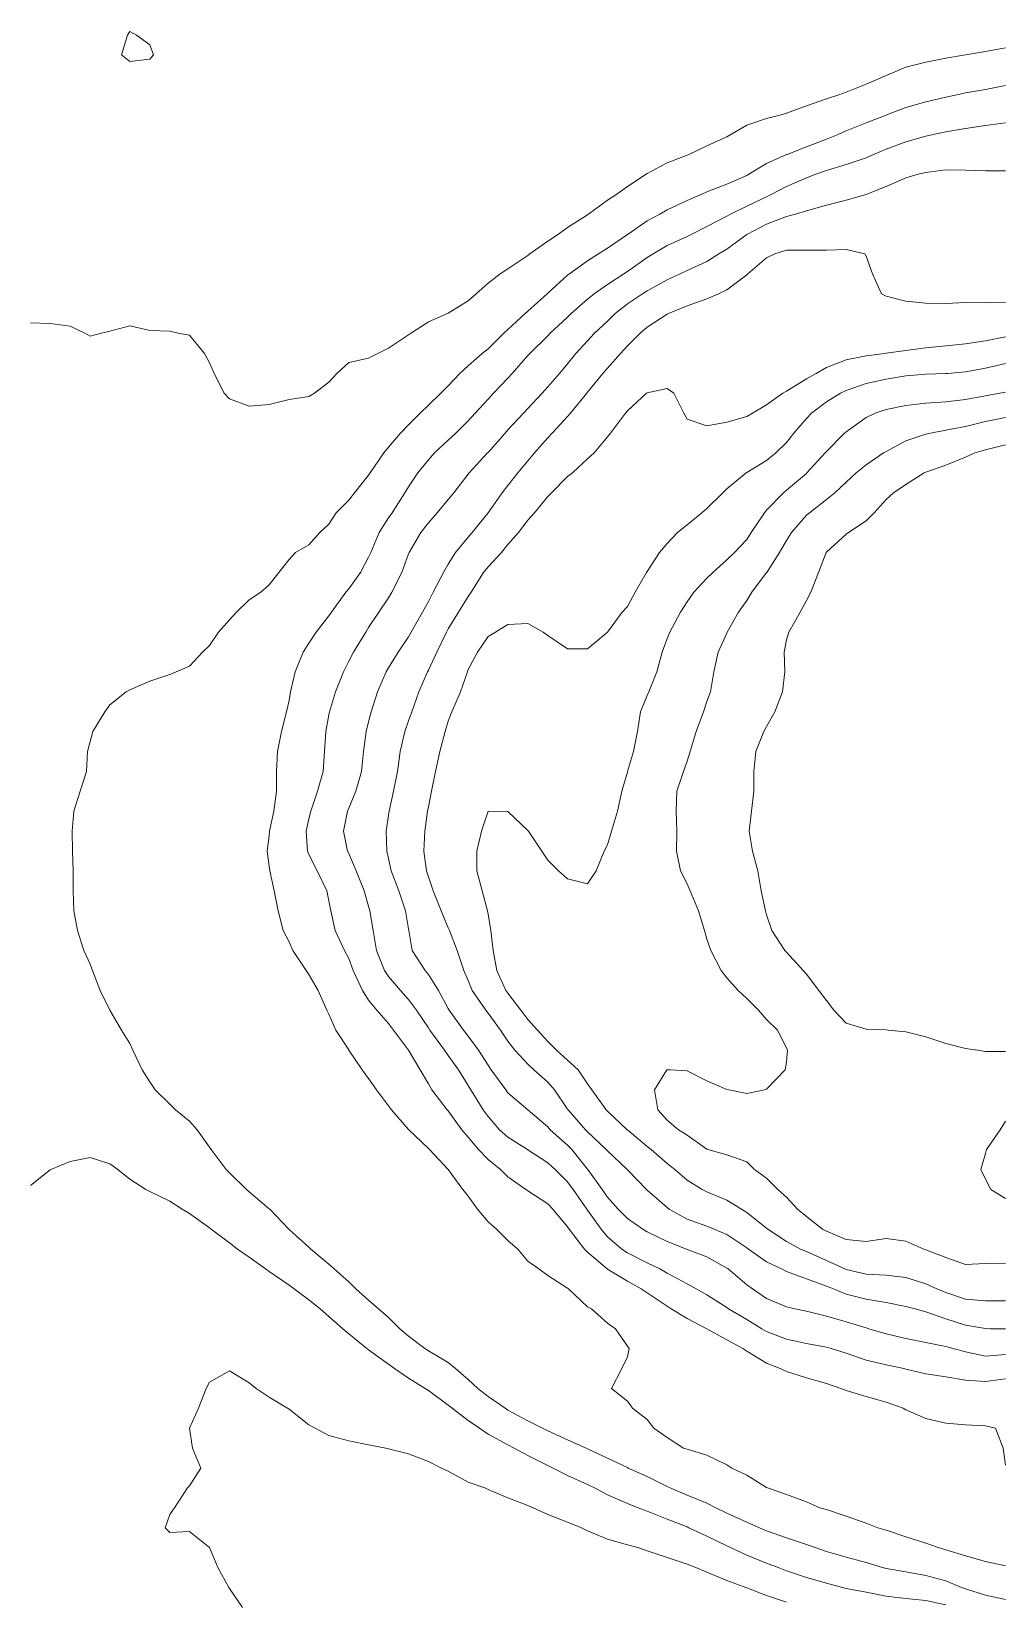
# Model space of a CAD drawing. Header units: centimetres. Extents: x 0 to 642158, y -847 to 649707.
# Drawn here: x 616511.78 to 616536.2, y 621114.42 to 621153.84 of the extents above; entities that cross this region are included whole.
import ezdxf

# ---------------------------------------------------------------- set-up
doc = ezdxf.new("R2010")
doc.units = ezdxf.units.CM
doc.header["$MEASUREMENT"] = 0
doc.layers.add('WAL_topographie 0.5', color=253, linetype='Continuous', lineweight=20)

msp = doc.modelspace()

# ---------------------------------------------------------------- linework, layer by layer
at = {"layer": 'WAL_topographie 0.5'}
for points in [[(616514.841, 621153.25), (616514.75, 621153.139), (616514.25, 621153.083), (616514.036, 621153.25), (616514.191, 621153.75), (616514.25, 621153.841), (616514.417, 621153.75), (616514.75, 621153.5), (616514.841, 621153.25)], [(616511.75, 621146.516), (616512.25, 621146.5), (616512.75, 621146.434), (616513.139, 621146.25), (616513.25, 621146.187), (616513.5, 621146.25), (616513.75, 621146.309), (616514.25, 621146.44), (616514.75, 621146.329), (616515.25, 621146.306), (616515.5, 621146.25), (616515.75, 621146.213), (616516.129, 621145.75), (616516.25, 621145.515), (616516.365, 621145.25), (616516.617, 621144.75), (616516.75, 621144.612), (616517.25, 621144.426), (616517.75, 621144.471), (616518.25, 621144.596), (616518.75, 621144.671), (616518.891, 621144.75), (616519.25, 621145.031), (616519.454, 621145.25), (616519.75, 621145.521), (616520.25, 621145.629), (616520.48, 621145.75), (616520.75, 621145.882), (616521.25, 621146.217), (616521.299, 621146.25), (616521.75, 621146.547), (616522.231, 621146.75), (616522.25, 621146.76), (616522.75, 621147.074), (616522.951, 621147.25), (616523.25, 621147.518), (616523.553, 621147.75), (616523.75, 621147.876), (616524.25, 621148.211), (616524.303, 621148.25), (616524.75, 621148.574), (616525.021, 621148.75), (616525.25, 621148.917), (616525.75, 621149.235), (616525.775, 621149.25), (616526.25, 621149.604), (616526.487, 621149.75), (616526.75, 621149.946), (616527.223, 621150.25), (616527.25, 621150.269), (616527.75, 621150.537), (616528.25, 621150.733), (616528.297, 621150.75), (616528.75, 621150.966), (616529.25, 621151.195), (616529.349, 621151.25), (616529.75, 621151.485), (616530.25, 621151.653), (616530.649, 621151.75), (616530.75, 621151.783), (616531.25, 621151.974), (616531.75, 621152.15), (616532.06, 621152.25), (616532.25, 621152.318), (616532.75, 621152.514), (616533.25, 621152.733), (616533.294, 621152.75), (616533.75, 621152.943), (616534.25, 621153.067), (616534.75, 621153.166), (616535.243, 621153.25), (616535.25, 621153.251), (616535.75, 621153.339), (616536.25, 621153.427)], [(616536.25, 621114.447), (616535.75, 621114.558), (616535.25, 621114.717), (616535.15, 621114.75), (616534.75, 621114.912), (616534.25, 621115.054), (616533.75, 621115.139), (616533.25, 621115.227), (616533.157, 621115.25), (616532.75, 621115.375), (616532.25, 621115.513), (616531.75, 621115.656), (616531.471, 621115.75), (616531.25, 621115.827), (616530.75, 621115.997), (616530.25, 621116.176), (616530.069, 621116.25), (616529.75, 621116.391), (616529.25, 621116.619), (616528.971, 621116.75), (616528.75, 621116.865), (616528.25, 621117.071), (616527.825, 621117.25), (616527.75, 621117.284), (616527.25, 621117.54), (616526.772, 621117.75), (616526.75, 621117.761), (616526.25, 621117.997), (616525.75, 621118.233), (616525.712, 621118.25), (616525.25, 621118.462), (616524.75, 621118.688), (616524.622, 621118.75), (616524.25, 621118.937), (616523.75, 621119.204), (616523.676, 621119.25), (616523.25, 621119.551), (616522.995, 621119.75), (616522.75, 621119.977), (616522.43, 621120.25), (616522.25, 621120.397), (616521.75, 621120.691), (616521.663, 621120.75), (616521.25, 621121.062), (616521.033, 621121.25), (616520.75, 621121.533), (616520.494, 621121.75), (616520.25, 621121.968), (616519.925, 621122.25), (616519.75, 621122.425), (616519.383, 621122.75), (616519.25, 621122.873), (616518.797, 621123.25), (616518.75, 621123.297), (616518.25, 621123.744), (616518.244, 621123.75), (616517.766, 621124.25), (616517.75, 621124.264), (616517.25, 621124.691), (616517.184, 621124.75), (616516.75, 621125.165), (616516.672, 621125.25), (616516.29, 621125.75), (616516.25, 621125.809), (616515.943, 621126.25), (616515.75, 621126.462), (616515.4, 621126.75), (616515.25, 621126.887), (616514.884, 621127.25), (616514.75, 621127.448), (616514.558, 621127.75), (616514.326, 621128.25), (616514.25, 621128.417), (616514.043, 621128.75), (616513.75, 621129.25), (616513.75, 621129.25), (616513.504, 621129.75), (616513.314, 621130.25), (616513.25, 621130.411), (616513.096, 621130.75), (616512.93, 621131.25), (616512.838, 621131.75), (616512.821, 621132.25), (616512.825, 621132.75), (616512.809, 621133.25), (616512.801, 621133.75), (616512.844, 621134.25), (616513, 621134.75), (616513.156, 621135.25), (616513.183, 621135.75), (616513.25, 621136), (616513.323, 621136.25), (616513.622, 621136.75), (616513.75, 621136.926), (616514.157, 621137.25), (616514.25, 621137.299), (616514.75, 621137.52), (616515.25, 621137.685), (616515.417, 621137.75), (616515.75, 621137.893), (616516.076, 621138.25), (616516.25, 621138.41), (616516.474, 621138.75), (616516.75, 621139.054), (616516.925, 621139.25), (616517.25, 621139.559), (616517.537, 621139.75), (616517.75, 621139.939), (616517.997, 621140.25), (616518.25, 621140.575), (616518.412, 621140.75), (616518.75, 621140.94), (616519.027, 621141.25), (616519.25, 621141.465), (616519.436, 621141.75), (616519.75, 621142.067), (616519.896, 621142.25), (616520.25, 621142.696), (616520.284, 621142.75), (616520.628, 621143.25), (616520.75, 621143.393), (616521.054, 621143.75), (616521.25, 621143.957), (616521.547, 621144.25), (616521.75, 621144.447), (616522.066, 621144.75), (616522.25, 621144.939), (616522.542, 621145.25), (616522.75, 621145.438), (616523.103, 621145.75), (616523.25, 621145.87), (616523.641, 621146.25), (616523.75, 621146.352), (616524.179, 621146.75), (616524.25, 621146.814), (616524.735, 621147.25), (616524.75, 621147.263), (616525.25, 621147.713), (616525.297, 621147.75), (616525.75, 621148.081), (616526.026, 621148.25), (616526.25, 621148.394), (616526.75, 621148.736), (616526.769, 621148.75), (616527.25, 621149.08), (616527.566, 621149.25), (616527.75, 621149.354), (616528.25, 621149.593), (616528.619, 621149.75), (616528.75, 621149.807), (616529.25, 621150.007), (616529.75, 621150.224), (616529.8, 621150.25), (616530.25, 621150.519), (616530.75, 621150.744), (616530.766, 621150.75), (616531.25, 621150.939), (616531.75, 621151.131), (616532.05, 621151.25), (616532.25, 621151.339), (616532.75, 621151.541), (616533.25, 621151.738), (616533.283, 621151.75), (616533.75, 621151.931), (616534.25, 621152.075), (616534.75, 621152.192), (616535.033, 621152.25), (616535.25, 621152.295), (616535.75, 621152.385), (616536.25, 621152.479)], [(616536.25, 621115.289), (616535.75, 621115.399), (616535.25, 621115.545), (616534.75, 621115.693), (616534.56, 621115.75), (616534.25, 621115.866), (616533.75, 621116.023), (616533.25, 621116.188), (616533.048, 621116.25), (616532.75, 621116.367), (616532.25, 621116.541), (616531.75, 621116.704), (616531.59, 621116.75), (616531.25, 621116.897), (616530.75, 621117.081), (616530.272, 621117.25), (616530.25, 621117.262), (616529.75, 621117.568), (616529.375, 621117.75), (616529.25, 621117.833), (616528.75, 621118.072), (616528.25, 621118.221), (616528.162, 621118.25), (616527.75, 621118.521), (616527.415, 621118.75), (616527.25, 621118.973), (616526.883, 621119.25), (616526.75, 621119.431), (616526.354, 621119.75), (616526.61, 621120.25), (616526.75, 621120.542), (616526.798, 621120.75), (616526.75, 621120.813), (616526.453, 621121.25), (616526.25, 621121.388), (616525.851, 621121.75), (616525.75, 621121.803), (616525.275, 621122.25), (616525.25, 621122.269), (616524.75, 621122.589), (616524.522, 621122.75), (616524.25, 621122.943), (616524, 621123.25), (616523.75, 621123.465), (616523.465, 621123.75), (616523.25, 621123.938), (616522.987, 621124.25), (616522.75, 621124.583), (616522.619, 621124.75), (616522.25, 621125.246), (616522.247, 621125.25), (616521.779, 621125.75), (616521.75, 621125.78), (616521.257, 621126.25), (616521.25, 621126.257), (616520.821, 621126.75), (616520.75, 621126.85), (616520.447, 621127.25), (616520.25, 621127.533), (616520.084, 621127.75), (616519.752, 621128.25), (616519.75, 621128.253), (616519.424, 621128.75), (616519.25, 621129.155), (616519.201, 621129.25), (616518.98, 621129.75), (616518.75, 621130.147), (616518.683, 621130.25), (616518.343, 621130.75), (616518.25, 621130.969), (616518.101, 621131.25), (616517.977, 621131.75), (616517.874, 621132.25), (616517.764, 621132.75), (616517.75, 621132.868), (616517.702, 621133.25), (616517.75, 621133.632), (616517.761, 621133.75), (616517.868, 621134.25), (616517.936, 621134.75), (616517.937, 621135.25), (616517.962, 621135.75), (616518.062, 621136.25), (616518.188, 621136.75), (616518.25, 621137.03), (616518.288, 621137.25), (616518.401, 621137.75), (616518.603, 621138.25), (616518.75, 621138.47), (616518.93, 621138.75), (616519.25, 621139.157), (616519.314, 621139.25), (616519.679, 621139.75), (616519.75, 621139.839), (616520.044, 621140.25), (616520.25, 621140.634), (616520.302, 621140.75), (616520.514, 621141.25), (616520.75, 621141.617), (616520.837, 621141.75), (616521.16, 621142.25), (616521.25, 621142.396), (616521.486, 621142.75), (616521.75, 621143.076), (616521.906, 621143.25), (616522.25, 621143.569), (616522.442, 621143.75), (616522.75, 621144.054), (616522.929, 621144.25), (616523.25, 621144.605), (616523.389, 621144.75), (616523.75, 621145.126), (616523.859, 621145.25), (616524.25, 621145.696), (616524.298, 621145.75), (616524.75, 621146.196), (616524.801, 621146.25), (616525.25, 621146.665), (616525.34, 621146.75), (616525.75, 621147.116), (616525.915, 621147.25), (616526.25, 621147.486), (616526.662, 621147.75), (616526.75, 621147.807), (616527.25, 621148.159), (616527.399, 621148.25), (616527.75, 621148.458), (616528.25, 621148.689), (616528.37, 621148.75), (616528.75, 621148.941), (616529.25, 621149.2), (616529.343, 621149.25), (616529.75, 621149.449), (616530.25, 621149.688), (616530.383, 621149.75), (616530.75, 621149.945), (616531.25, 621150.162), (616531.482, 621150.25), (616531.75, 621150.346), (616532.25, 621150.498), (616532.75, 621150.667), (616532.932, 621150.75), (616533.25, 621150.885), (616533.75, 621151.067), (616534.25, 621151.209), (616534.434, 621151.25), (616534.75, 621151.319), (616535.25, 621151.401), (616535.75, 621151.479), (616536.25, 621151.545)], [(616536.25, 621117.821), (616536.19, 621118.25), (616536, 621118.75), (616535.75, 621118.808), (616535.25, 621118.838), (616534.75, 621118.876), (616534.25, 621118.996), (616533.75, 621119.213), (616533.682, 621119.25), (616533.25, 621119.404), (616532.75, 621119.544), (616532.25, 621119.695), (616532.118, 621119.75), (616531.75, 621119.87), (616531.25, 621120.015), (616530.75, 621120.171), (616530.59, 621120.25), (616530.25, 621120.381), (616529.75, 621120.686), (616529.655, 621120.75), (616529.25, 621120.971), (616528.75, 621121.249), (616528.748, 621121.25), (616528.25, 621121.503), (616527.853, 621121.75), (616527.75, 621121.814), (616527.25, 621122.148), (616527.097, 621122.25), (616526.75, 621122.443), (616526.25, 621122.746), (616526.244, 621122.75), (616525.75, 621123.176), (616525.672, 621123.25), (616525.289, 621123.75), (616525.25, 621123.811), (616524.881, 621124.25), (616524.75, 621124.386), (616524.25, 621124.716), (616524.202, 621124.75), (616523.75, 621125.064), (616523.562, 621125.25), (616523.25, 621125.502), (616523.011, 621125.75), (616522.75, 621126.06), (616522.594, 621126.25), (616522.25, 621126.722), (616522.223, 621126.75), (616521.835, 621127.25), (616521.75, 621127.402), (616521.54, 621127.75), (616521.25, 621128.245), (616521.247, 621128.25), (616520.877, 621128.75), (616520.75, 621128.914), (616520.458, 621129.25), (616520.25, 621129.504), (616520.099, 621129.75), (616519.864, 621130.25), (616519.75, 621130.55), (616519.64, 621130.75), (616519.412, 621131.25), (616519.298, 621131.75), (616519.25, 621132.003), (616519.2, 621132.25), (616518.955, 621132.75), (616518.75, 621133.164), (616518.712, 621133.25), (616518.676, 621133.75), (616518.75, 621134.062), (616518.795, 621134.25), (616518.968, 621134.75), (616519.104, 621135.25), (616519.144, 621135.75), (616519.172, 621136.25), (616519.25, 621136.671), (616519.266, 621136.75), (616519.417, 621137.25), (616519.615, 621137.75), (616519.75, 621138.016), (616519.869, 621138.25), (616520.177, 621138.75), (616520.25, 621138.863), (616520.506, 621139.25), (616520.75, 621139.61), (616520.836, 621139.75), (616521.081, 621140.25), (616521.25, 621140.715), (616521.264, 621140.75), (616521.562, 621141.25), (616521.75, 621141.497), (616521.972, 621141.75), (616522.25, 621142.083), (616522.389, 621142.25), (616522.75, 621142.714), (616522.778, 621142.75), (616523.239, 621143.25), (616523.25, 621143.262), (616523.679, 621143.75), (616523.75, 621143.828), (616524.138, 621144.25), (616524.25, 621144.368), (616524.608, 621144.75), (616524.75, 621144.908), (616525.047, 621145.25), (616525.25, 621145.492), (616525.457, 621145.75), (616525.75, 621146.07), (616525.918, 621146.25), (616526.25, 621146.562), (616526.444, 621146.75), (616526.75, 621146.994), (616527.129, 621147.25), (616527.25, 621147.326), (616527.75, 621147.598), (616528.078, 621147.75), (616528.25, 621147.831), (616528.75, 621148.064), (616529.05, 621148.25), (616529.25, 621148.37), (616529.75, 621148.737), (616529.77, 621148.75), (616530.25, 621149), (616530.75, 621149.189), (616530.971, 621149.25), (616531.25, 621149.337), (616531.75, 621149.473), (616532.25, 621149.603), (616532.75, 621149.742), (616532.769, 621149.75), (616533.25, 621149.943), (616533.75, 621150.16), (616534.057, 621150.25), (616534.25, 621150.3), (616534.75, 621150.366), (616535.25, 621150.358), (616535.75, 621150.34), (616536.25, 621150.342)], [(616536.25, 621119.993), (616535.75, 621119.92), (616535.25, 621119.958), (616534.75, 621120.042), (616534.25, 621120.114), (616533.75, 621120.237), (616533.697, 621120.25), (616533.25, 621120.345), (616532.75, 621120.462), (616532.25, 621120.639), (616531.874, 621120.75), (616531.75, 621120.783), (616531.25, 621120.876), (616530.75, 621120.984), (616530.25, 621121.18), (616530.131, 621121.25), (616529.75, 621121.481), (616529.294, 621121.75), (616529.25, 621121.782), (616528.75, 621122.098), (616528.476, 621122.25), (616528.25, 621122.376), (616527.75, 621122.647), (616527.565, 621122.75), (616527.25, 621122.907), (616526.75, 621123.158), (616526.615, 621123.25), (616526.25, 621123.561), (616526.088, 621123.75), (616525.75, 621124.227), (616525.735, 621124.25), (616525.385, 621124.75), (616525.25, 621124.937), (616524.933, 621125.25), (616524.75, 621125.418), (616524.25, 621125.745), (616524.243, 621125.75), (616523.75, 621126.064), (616523.54, 621126.25), (616523.25, 621126.579), (616523.131, 621126.75), (616522.819, 621127.25), (616522.75, 621127.363), (616522.505, 621127.75), (616522.25, 621128.116), (616522.158, 621128.25), (616521.786, 621128.75), (616521.75, 621128.805), (616521.449, 621129.25), (616521.25, 621129.523), (616521.052, 621129.75), (616520.75, 621130.098), (616520.644, 621130.25), (616520.45, 621130.75), (616520.364, 621131.25), (616520.282, 621131.75), (616520.25, 621131.862), (616520.136, 621132.25), (616519.938, 621132.75), (616519.75, 621133.188), (616519.72, 621133.25), (616519.618, 621133.75), (616519.719, 621134.25), (616519.75, 621134.324), (616519.929, 621134.75), (616520.069, 621135.25), (616520.121, 621135.75), (616520.191, 621136.25), (616520.25, 621136.492), (616520.311, 621136.75), (616520.473, 621137.25), (616520.693, 621137.75), (616520.75, 621137.85), (616520.989, 621138.25), (616521.25, 621138.63), (616521.321, 621138.75), (616521.602, 621139.25), (616521.75, 621139.522), (616521.872, 621139.75), (616522.13, 621140.25), (616522.25, 621140.458), (616522.433, 621140.75), (616522.75, 621141.133), (616522.849, 621141.25), (616523.25, 621141.75), (616523.25, 621141.75), (616523.604, 621142.25), (616523.75, 621142.436), (616524.002, 621142.75), (616524.25, 621143.049), (616524.421, 621143.25), (616524.75, 621143.627), (616524.863, 621143.75), (616525.25, 621144.168), (616525.321, 621144.25), (616525.73, 621144.75), (616525.75, 621144.775), (616526.138, 621145.25), (616526.25, 621145.382), (616526.574, 621145.75), (616526.75, 621145.941), (616527.063, 621146.25), (616527.25, 621146.408), (616527.75, 621146.734), (616527.781, 621146.75), (616528.25, 621146.949), (616528.75, 621147.122), (616529.044, 621147.25), (616529.25, 621147.346), (616529.75, 621147.727), (616529.777, 621147.75), (616530.25, 621148.155), (616530.456, 621148.25), (616530.75, 621148.346), (616531.25, 621148.347), (616531.75, 621148.345), (616532.25, 621148.358), (616532.718, 621148.25), (616532.75, 621148.19), (616532.912, 621147.75), (616533.134, 621147.25), (616533.25, 621147.187), (616533.75, 621147.066), (616534.25, 621147.01), (616534.75, 621147.007), (616535.25, 621147.027), (616535.75, 621147.039), (616536.25, 621147.03)], [(616536.25, 621120.6), (616535.75, 621120.556), (616535.25, 621120.666), (616534.936, 621120.75), (616534.75, 621120.801), (616534.25, 621120.903), (616533.75, 621121.008), (616533.25, 621121.118), (616532.819, 621121.25), (616532.75, 621121.27), (616532.25, 621121.421), (616531.75, 621121.563), (616531.25, 621121.687), (616530.956, 621121.75), (616530.75, 621121.799), (616530.25, 621122.013), (616529.893, 621122.25), (616529.75, 621122.352), (616529.284, 621122.75), (616529.25, 621122.775), (616528.75, 621123.058), (616528.25, 621123.244), (616528.235, 621123.25), (616527.75, 621123.442), (616527.25, 621123.687), (616527.138, 621123.75), (616526.75, 621124.019), (616526.523, 621124.25), (616526.25, 621124.556), (616526.117, 621124.75), (616525.761, 621125.25), (616525.75, 621125.262), (616525.359, 621125.75), (616525.25, 621125.864), (616524.812, 621126.25), (616524.75, 621126.32), (616524.25, 621126.75), (616524.25, 621126.75), (616523.75, 621127.178), (616523.694, 621127.25), (616523.332, 621127.75), (616523.25, 621127.873), (616523.009, 621128.25), (616522.75, 621128.598), (616522.63, 621128.75), (616522.275, 621129.25), (616522.25, 621129.298), (616522.006, 621129.75), (616521.75, 621130.147), (616521.666, 621130.25), (616521.346, 621130.75), (616521.258, 621131.25), (616521.25, 621131.294), (616521.179, 621131.75), (616521.005, 621132.25), (616520.819, 621132.75), (616520.75, 621133.061), (616520.704, 621133.25), (616520.692, 621133.75), (616520.75, 621134.148), (616520.764, 621134.25), (616520.873, 621134.75), (616520.971, 621135.25), (616521.041, 621135.75), (616521.155, 621136.25), (616521.25, 621136.522), (616521.331, 621136.75), (616521.51, 621137.25), (616521.728, 621137.75), (616521.75, 621137.79), (616521.963, 621138.25), (616522.206, 621138.75), (616522.25, 621138.831), (616522.508, 621139.25), (616522.75, 621139.644), (616522.824, 621139.75), (616523.139, 621140.25), (616523.25, 621140.391), (616523.584, 621140.75), (616523.75, 621140.949), (616524.016, 621141.25), (616524.25, 621141.562), (616524.417, 621141.75), (616524.75, 621142.158), (616524.847, 621142.25), (616525.25, 621142.658), (616525.369, 621142.75), (616525.75, 621143.099), (616525.918, 621143.25), (616526.25, 621143.657), (616526.327, 621143.75), (616526.701, 621144.25), (616526.75, 621144.31), (616527.235, 621144.75), (616527.25, 621144.764), (616527.75, 621144.872), (616527.922, 621144.75), (616528.167, 621144.25), (616528.25, 621144.1), (616528.75, 621143.931), (616529.25, 621144.026), (616529.75, 621144.165), (616529.893, 621144.25), (616530.25, 621144.463), (616530.655, 621144.75), (616530.75, 621144.803), (616531.25, 621145.113), (616531.494, 621145.25), (616531.75, 621145.398), (616532.25, 621145.59), (616532.75, 621145.693), (616533.215, 621145.75), (616533.25, 621145.755), (616533.75, 621145.828), (616534.25, 621145.89), (616534.75, 621145.939), (616535.25, 621145.991), (616535.75, 621146.071), (616536.25, 621146.166)], [(616536.25, 621121.243), (616535.875, 621121.25), (616535.75, 621121.253), (616535.25, 621121.341), (616534.75, 621121.501), (616534.25, 621121.678), (616533.982, 621121.75), (616533.75, 621121.809), (616533.25, 621121.908), (616532.75, 621121.993), (616532.25, 621122.121), (616531.926, 621122.25), (616531.75, 621122.318), (616531.25, 621122.506), (616530.75, 621122.689), (616530.624, 621122.75), (616530.25, 621122.926), (616529.791, 621123.25), (616529.75, 621123.279), (616529.25, 621123.613), (616528.93, 621123.75), (616528.75, 621123.828), (616528.25, 621124.002), (616527.803, 621124.25), (616527.75, 621124.291), (616527.25, 621124.734), (616527.231, 621124.75), (616526.75, 621125.243), (616526.744, 621125.25), (616526.25, 621125.715), (616526.221, 621125.75), (616525.75, 621126.194), (616525.697, 621126.25), (616525.261, 621126.75), (616525.25, 621126.766), (616524.916, 621127.25), (616524.75, 621127.441), (616524.403, 621127.75), (616524.25, 621127.892), (616523.922, 621128.25), (616523.75, 621128.474), (616523.562, 621128.75), (616523.25, 621129.175), (616523.192, 621129.25), (616522.851, 621129.75), (616522.75, 621130), (616522.643, 621130.25), (616522.471, 621130.75), (616522.284, 621131.25), (616522.25, 621131.324), (616522.073, 621131.75), (616521.869, 621132.25), (616521.75, 621132.6), (616521.702, 621132.75), (616521.634, 621133.25), (616521.659, 621133.75), (616521.729, 621134.25), (616521.75, 621134.361), (616521.829, 621134.75), (616521.93, 621135.25), (616522.04, 621135.75), (616522.174, 621136.25), (616522.25, 621136.511), (616522.342, 621136.75), (616522.556, 621137.25), (616522.731, 621137.75), (616522.75, 621137.807), (616522.987, 621138.25), (616523.25, 621138.642), (616523.439, 621138.75), (616523.75, 621138.937), (616524.25, 621138.965), (616524.636, 621138.75), (616524.75, 621138.668), (616525.25, 621138.327), (616525.75, 621138.332), (616526.25, 621138.75), (616526.25, 621138.75), (616526.62, 621139.25), (616526.75, 621139.396), (616526.945, 621139.75), (616527.235, 621140.25), (616527.25, 621140.271), (616527.554, 621140.75), (616527.75, 621140.972), (616528.013, 621141.25), (616528.25, 621141.445), (616528.621, 621141.75), (616528.75, 621141.855), (616529.148, 621142.25), (616529.25, 621142.35), (616529.736, 621142.75), (616529.75, 621142.759), (616530.25, 621143.063), (616530.478, 621143.25), (616530.75, 621143.516), (616530.936, 621143.75), (616531.25, 621144.115), (616531.377, 621144.25), (616531.75, 621144.531), (616532.107, 621144.75), (616532.25, 621144.821), (616532.75, 621144.995), (616533.25, 621145.104), (616533.75, 621145.186), (616534.25, 621145.231), (616534.75, 621145.246), (616534.799, 621145.25), (616535.25, 621145.29), (616535.75, 621145.381), (616536.25, 621145.496)], [(616536.25, 621121.954), (616535.75, 621121.952), (616535.25, 621121.991), (616534.75, 621122.157), (616534.523, 621122.25), (616534.25, 621122.376), (616533.75, 621122.534), (616533.25, 621122.597), (616532.75, 621122.621), (616532.25, 621122.735), (616532.215, 621122.75), (616531.75, 621122.961), (616531.25, 621123.186), (616531.104, 621123.25), (616530.75, 621123.442), (616530.279, 621123.75), (616530.25, 621123.775), (616529.75, 621124.169), (616529.618, 621124.25), (616529.25, 621124.475), (616528.75, 621124.687), (616528.631, 621124.75), (616528.25, 621124.982), (616527.944, 621125.25), (616527.75, 621125.4), (616527.346, 621125.75), (616527.25, 621125.827), (616526.75, 621126.247), (616526.746, 621126.25), (616526.25, 621126.718), (616526.217, 621126.75), (616525.854, 621127.25), (616525.75, 621127.398), (616525.51, 621127.75), (616525.25, 621128), (616524.971, 621128.25), (616524.75, 621128.465), (616524.49, 621128.75), (616524.25, 621129.017), (616524.075, 621129.25), (616523.75, 621129.677), (616523.698, 621129.75), (616523.472, 621130.25), (616523.382, 621130.75), (616523.318, 621131.25), (616523.25, 621131.66), (616523.235, 621131.75), (616523.102, 621132.25), (616522.97, 621132.75), (616522.969, 621133.25), (616523.083, 621133.75), (616523.25, 621134.25), (616523.25, 621134.25), (616523.251, 621134.25), (616523.75, 621134.244), (616524.25, 621133.766), (616524.265, 621133.75), (616524.599, 621133.25), (616524.75, 621133.024), (616525.024, 621132.75), (616525.25, 621132.554), (616525.75, 621132.429), (616525.967, 621132.75), (616526.164, 621133.25), (616526.25, 621133.404), (616526.352, 621133.75), (616526.504, 621134.25), (616526.609, 621134.75), (616526.75, 621135.232), (616526.753, 621135.25), (616526.906, 621135.75), (616527.002, 621136.25), (616527.078, 621136.75), (616527.25, 621137.159), (616527.288, 621137.25), (616527.493, 621137.75), (616527.626, 621138.25), (616527.75, 621138.586), (616527.818, 621138.75), (616528.085, 621139.25), (616528.25, 621139.513), (616528.419, 621139.75), (616528.75, 621140.102), (616528.899, 621140.25), (616529.25, 621140.565), (616529.443, 621140.75), (616529.75, 621141.08), (616529.861, 621141.25), (616530.195, 621141.75), (616530.25, 621141.809), (616530.674, 621142.25), (616530.75, 621142.312), (616531.25, 621142.738), (616531.264, 621142.75), (616531.717, 621143.25), (616531.75, 621143.291), (616532.209, 621143.75), (616532.25, 621143.785), (616532.75, 621144.137), (616532.981, 621144.25), (616533.25, 621144.342), (616533.75, 621144.444), (616534.25, 621144.503), (616534.75, 621144.533), (616535.25, 621144.59), (616535.75, 621144.689), (616536.113, 621144.75), (616536.25, 621144.776)], [(616536.25, 621122.898), (616535.75, 621122.891), (616535.25, 621122.862), (616534.75, 621123.035), (616534.25, 621123.235), (616534.201, 621123.25), (616533.75, 621123.449), (616533.25, 621123.515), (616532.75, 621123.442), (616532.25, 621123.495), (616531.75, 621123.7), (616531.653, 621123.75), (616531.25, 621124.069), (616531.028, 621124.25), (616530.75, 621124.552), (616530.534, 621124.75), (616530.25, 621125.029), (616529.945, 621125.25), (616529.75, 621125.444), (616529.25, 621125.619), (616528.772, 621125.75), (616528.75, 621125.76), (616528.25, 621126.116), (616528.039, 621126.25), (616527.75, 621126.492), (616527.513, 621126.75), (616527.431, 621127.25), (616527.745, 621127.75), (616527.75, 621127.754), (616527.833, 621127.75), (616528.25, 621127.73), (616528.75, 621127.479), (616529.25, 621127.259), (616529.303, 621127.25), (616529.75, 621127.159), (616530.197, 621127.25), (616530.25, 621127.265), (616530.714, 621127.75), (616530.75, 621127.942), (616530.776, 621128.25), (616530.75, 621128.306), (616530.52, 621128.75), (616530.25, 621129.02), (616530.049, 621129.25), (616529.75, 621129.542), (616529.538, 621129.75), (616529.25, 621130.062), (616529.109, 621130.25), (616528.85, 621130.75), (616528.75, 621131.034), (616528.685, 621131.25), (616528.541, 621131.75), (616528.331, 621132.25), (616528.25, 621132.428), (616528.089, 621132.75), (616527.985, 621133.25), (616527.996, 621133.75), (616527.975, 621134.25), (616527.99, 621134.75), (616528.159, 621135.25), (616528.25, 621135.511), (616528.329, 621135.75), (616528.476, 621136.25), (616528.665, 621136.75), (616528.75, 621137.01), (616528.836, 621137.25), (616528.924, 621137.75), (616529.034, 621138.25), (616529.25, 621138.722), (616529.262, 621138.75), (616529.542, 621139.25), (616529.75, 621139.542), (616529.881, 621139.75), (616530.25, 621140.248), (616530.251, 621140.25), (616530.572, 621140.75), (616530.75, 621141.054), (616530.877, 621141.25), (616531.25, 621141.685), (616531.324, 621141.75), (616531.75, 621142.081), (616531.961, 621142.25), (616532.25, 621142.518), (616532.502, 621142.75), (616532.75, 621142.948), (616533.19, 621143.25), (616533.25, 621143.291), (616533.75, 621143.558), (616534.25, 621143.723), (616534.367, 621143.75), (616534.75, 621143.825), (616535.25, 621143.918), (616535.75, 621144.042), (616536.25, 621144.14)], [(616536.25, 621128.212), (616535.75, 621128.215), (616535.55, 621128.25), (616535.25, 621128.289), (616534.75, 621128.418), (616534.25, 621128.579), (616533.75, 621128.705), (616533.303, 621128.75), (616533.25, 621128.756), (616532.75, 621128.774), (616532.25, 621128.924), (616531.94, 621129.25), (616531.75, 621129.498), (616531.565, 621129.75), (616531.25, 621130.156), (616531.166, 621130.25), (616530.75, 621130.706), (616530.706, 621130.75), (616530.38, 621131.25), (616530.25, 621131.645), (616530.221, 621131.75), (616530.116, 621132.25), (616530.025, 621132.75), (616529.894, 621133.25), (616529.809, 621133.75), (616529.869, 621134.25), (616529.932, 621134.75), (616529.927, 621135.25), (616529.975, 621135.75), (616530.179, 621136.25), (616530.25, 621136.381), (616530.455, 621136.75), (616530.648, 621137.25), (616530.705, 621137.75), (616530.689, 621138.25), (616530.75, 621138.554), (616530.808, 621138.75), (616531.092, 621139.25), (616531.25, 621139.544), (616531.364, 621139.75), (616531.556, 621140.25), (616531.746, 621140.75), (616531.75, 621140.755), (616532.25, 621141.209), (616532.31, 621141.25), (616532.75, 621141.544), (616532.95, 621141.75), (616533.25, 621142.077), (616533.435, 621142.25), (616533.75, 621142.462), (616534.212, 621142.75), (616534.25, 621142.767), (616534.75, 621142.947), (616535.25, 621143.143), (616535.478, 621143.25), (616535.75, 621143.333), (616536.25, 621143.451)], [(616536.25, 621124.518), (616535.887, 621124.75), (616535.75, 621125.01), (616535.632, 621125.25), (616535.75, 621125.65), (616535.773, 621125.75), (616536.117, 621126.25), (616536.25, 621126.46)], [(616534.75, 621114.314), (616534.25, 621114.424), (616533.75, 621114.473), (616533.25, 621114.534), (616532.75, 621114.628), (616532.25, 621114.727), (616532.153, 621114.75), (616531.75, 621114.854), (616531.25, 621115), (616530.75, 621115.17), (616530.536, 621115.25), (616530.25, 621115.358), (616529.75, 621115.559), (616529.342, 621115.75), (616529.25, 621115.793), (616528.75, 621116.038), (616528.297, 621116.25), (616528.25, 621116.271), (616527.75, 621116.464), (616527.25, 621116.665), (616527.02, 621116.75), (616526.75, 621116.855), (616526.25, 621117.077), (616525.921, 621117.25), (616525.75, 621117.333), (616525.25, 621117.564), (616524.883, 621117.75), (616524.75, 621117.812), (616524.25, 621118.065), (616523.907, 621118.25), (616523.75, 621118.329), (616523.25, 621118.604), (616523.035, 621118.75), (616522.75, 621118.942), (616522.351, 621119.25), (616522.25, 621119.332), (616521.75, 621119.7), (616521.671, 621119.75), (616521.25, 621120.01), (616520.896, 621120.25), (616520.75, 621120.357), (616520.25, 621120.718), (616520.208, 621120.75), (616519.75, 621121.12), (616519.605, 621121.25), (616519.25, 621121.56), (616519.031, 621121.75), (616518.75, 621121.977), (616518.38, 621122.25), (616518.25, 621122.341), (616517.75, 621122.686), (616517.656, 621122.75), (616517.25, 621123.049), (616516.958, 621123.25), (616516.75, 621123.405), (616516.292, 621123.75), (616516.25, 621123.785), (616515.75, 621124.148), (616515.565, 621124.25), (616515.25, 621124.451), (616514.75, 621124.701), (616514.648, 621124.75), (616514.25, 621125.003), (616513.944, 621125.25), (616513.75, 621125.393), (616513.25, 621125.549), (616512.75, 621125.453), (616512.267, 621125.25), (616512.25, 621125.242), (616511.75, 621124.848)], [(616530.75, 621114.383), (616530.25, 621114.546), (616529.75, 621114.741), (616529.726, 621114.75), (616529.25, 621114.921), (616528.75, 621115.134), (616528.473, 621115.25), (616528.25, 621115.335), (616527.75, 621115.5), (616527.25, 621115.672), (616527.01, 621115.75), (616526.75, 621115.819), (616526.25, 621115.962), (616525.75, 621116.176), (616525.597, 621116.25), (616525.25, 621116.388), (616524.75, 621116.584), (616524.38, 621116.75), (616524.25, 621116.805), (616523.75, 621117.002), (616523.25, 621117.21), (616523.167, 621117.25), (616522.75, 621117.391), (616522.25, 621117.668), (616522.083, 621117.75), (616521.75, 621117.913), (616521.25, 621118.103), (616520.75, 621118.232), (616520.679, 621118.25), (616520.25, 621118.333), (616519.75, 621118.431), (616519.25, 621118.571), (616518.905, 621118.75), (616518.75, 621118.837), (616518.25, 621119.226), (616518.209, 621119.25), (616517.75, 621119.533), (616517.425, 621119.75), (616517.25, 621119.89), (616516.75, 621120.189), (616516.25, 621119.903), (616516.168, 621119.75), (616515.975, 621119.25), (616515.75, 621118.75), (616515.821, 621118.25), (616516.036, 621117.75), (616515.75, 621117.306), (616515.694, 621117.25), (616515.375, 621116.75), (616515.25, 621116.583), (616515.139, 621116.25), (616515.25, 621116.132), (616515.75, 621116.156), (616516.25, 621115.75), (616516.25, 621115.75), (616516.464, 621115.25), (616516.738, 621114.75), (616516.75, 621114.725), (616517.078, 621114.25)]]:
    msp.add_lwpolyline(points, dxfattribs=at)

doc.saveas('drawing.dxf')
